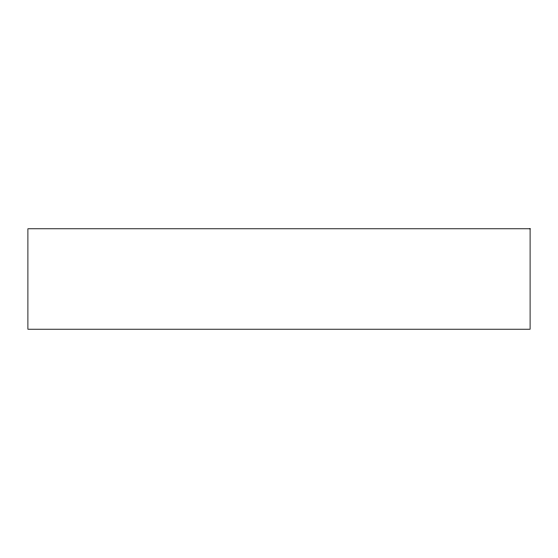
<?xml version="1.0" encoding="UTF-8"?>
<svg xmlns="http://www.w3.org/2000/svg" width="558" height="558" viewBox="0 0 558 558"><rect width="100%" height="100%" fill="white"/><g stroke="black" fill="none" stroke-linecap="round" stroke-linejoin="round"><path stroke-width="0.84" d="M530.1 228.78L27.9 228.78L27.9 329.22L530.1 329.22L530.1 228.78"/></g></svg>
